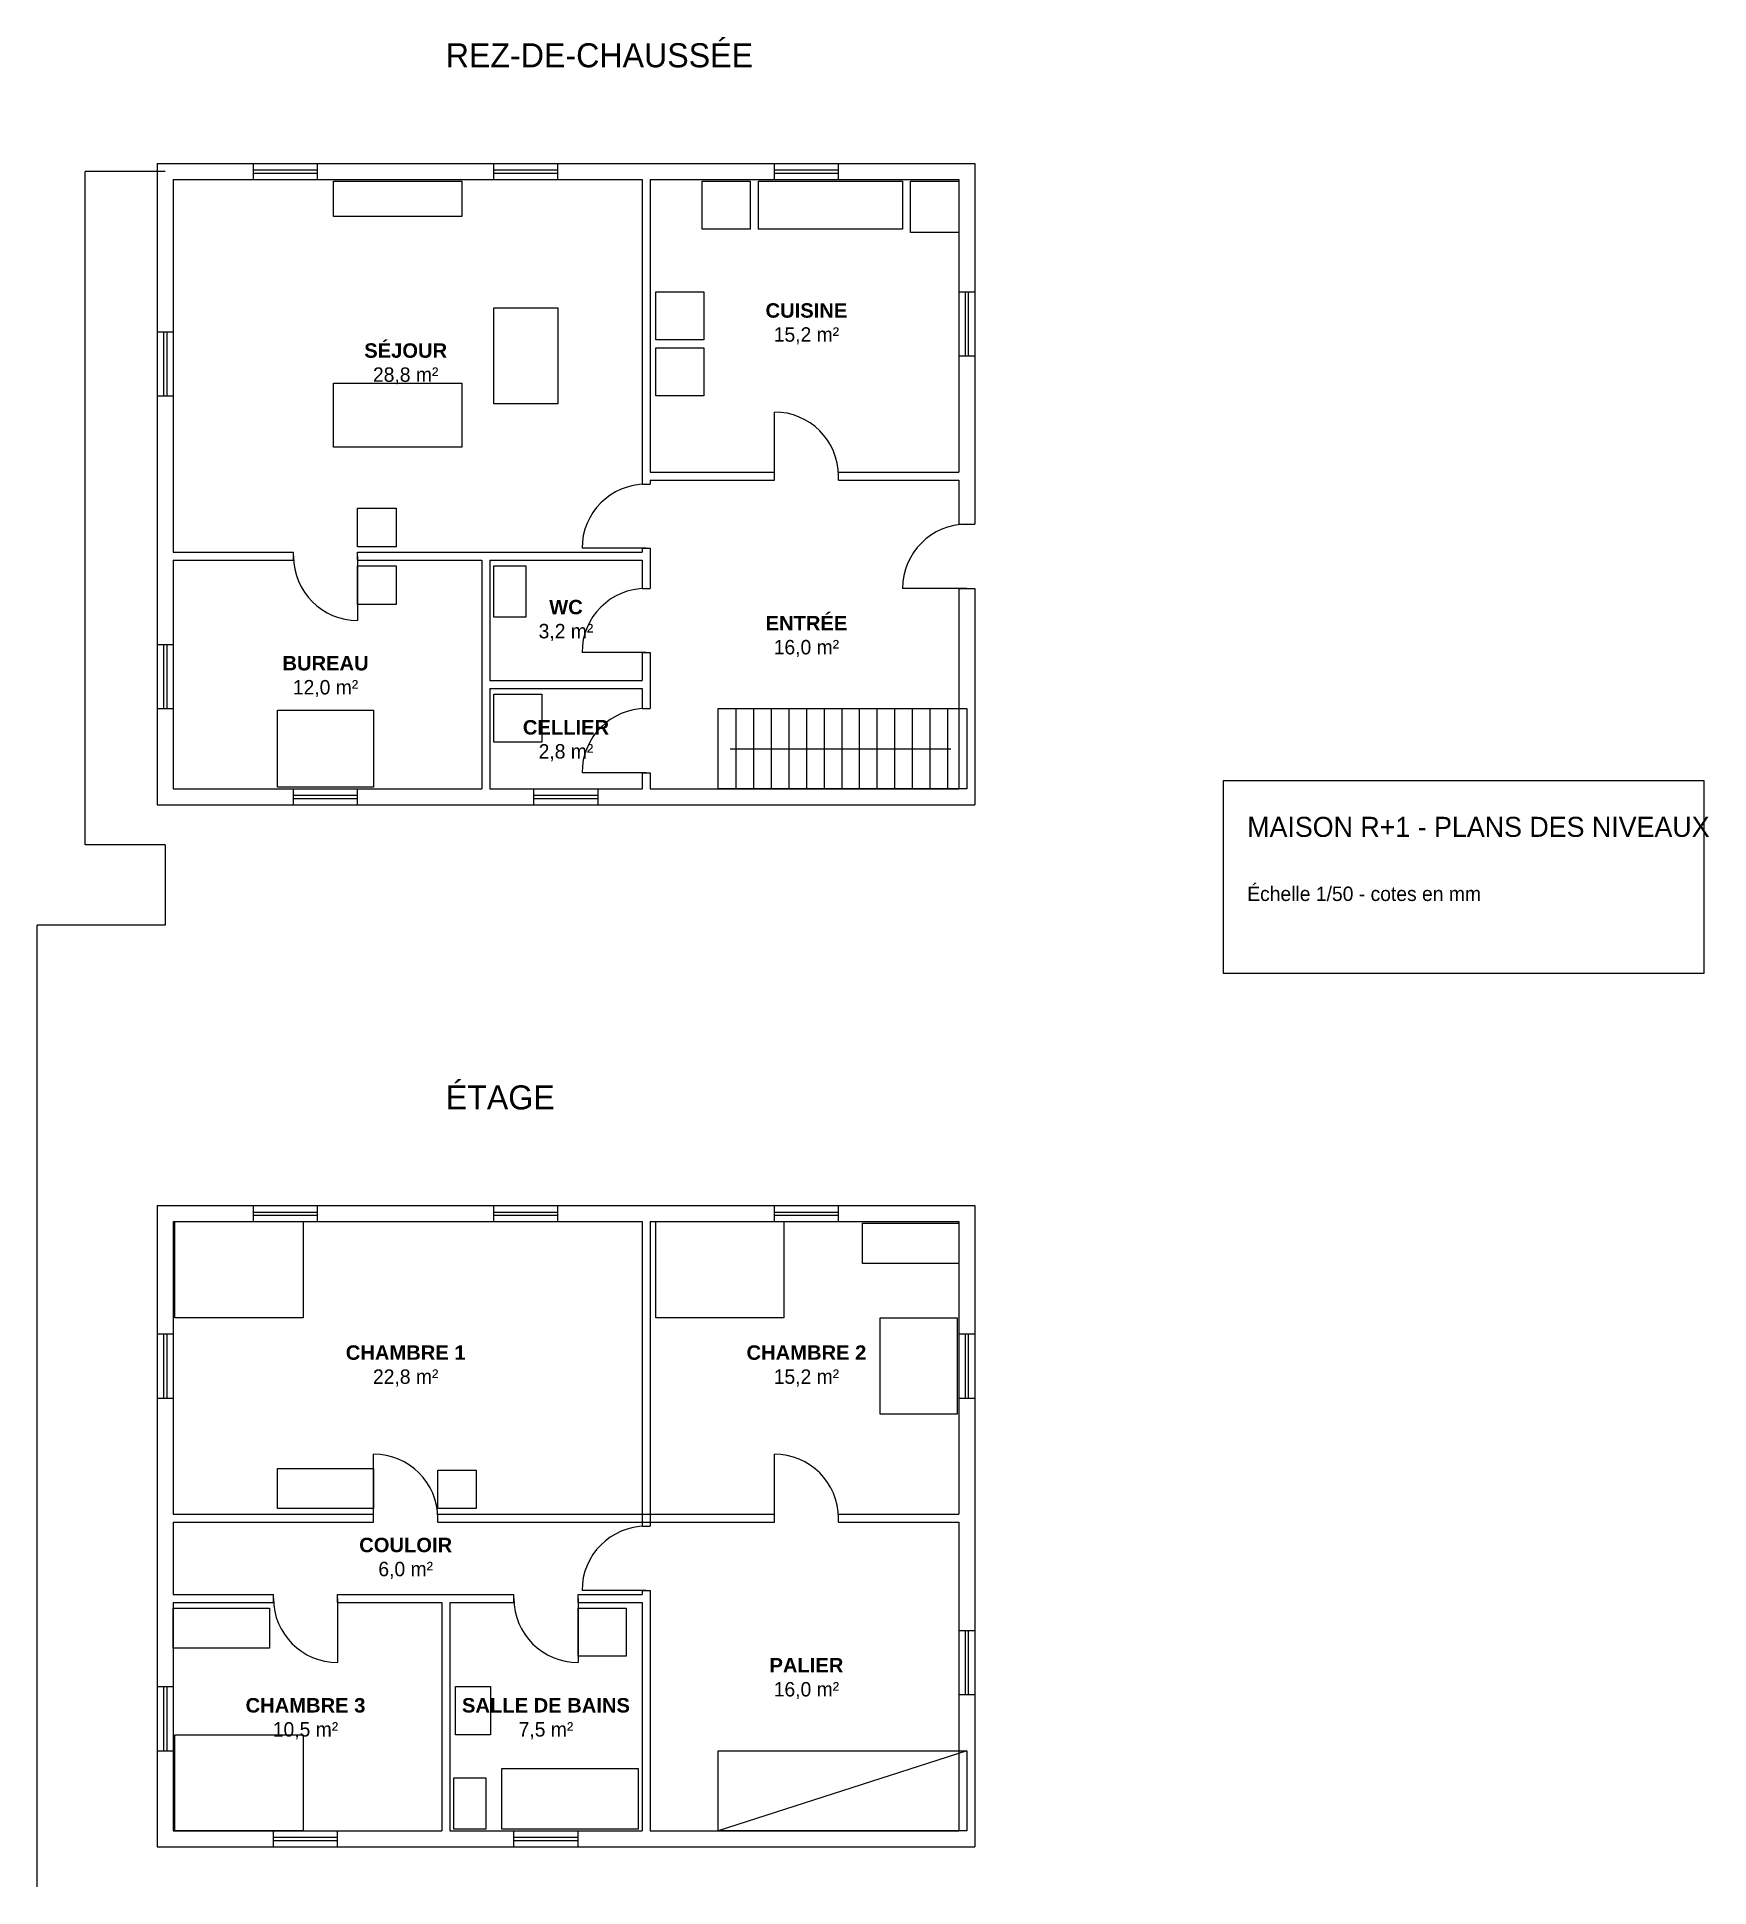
# Model space of a CAD drawing. Header units: millimetres. Extents: x -1600 to 19261, y -13000 to 10078.
import ezdxf

# ---------------------------------------------------------------- set-up
doc = ezdxf.new("R2010")
doc.units = ezdxf.units.MM
for name, color, linetype in [('A-CARTOUCHE', 7, 'Continuous'), ('A-CLOISONS', 8, 'Continuous'), ('A-COTATION', 4, 'Continuous'), ('A-ESCALIER', 6, 'Continuous'), ('A-MENUISERIES', 30, 'Continuous'), ('A-MOBILIER', 9, 'Continuous'), ('A-MURS', 7, 'Continuous'), ('A-TEXTES', 3, 'Continuous')]:
    doc.layers.add(name, color=color, linetype=linetype)
doc.styles.add('OpenSansCondensed-Light', font='OpenSansCondensed-Light.ttf')
doc.dimstyles.new('EZDXF', dxfattribs={"dimtxt": 0.25, "dimasz": 0.175, "dimexe": 0.375, "dimexo": 0.125, "dimgap": 0.1, "dimtad": 1, "dimlfac": 100, "dimzin": 12, "dimdsep": 46, "dimtxsty": 'OpenSansCondensed-Light', "dimblk": 'ARCHTICK', "dimcen": 2.5, "dimazin": 3, "dimtfac": 0.5, "dimtmove": 2, "dimatfit": 3})

# ---------------------------------------------------------------- blocks, each defined once
blk = doc.blocks.new('PORTE_80')
blk.add_line((-400, 0), (-400, 800))
blk.add_arc((-400, 0), 800, 0, 90)
blk = doc.blocks.new('FENETRE_80')
for p, q in [((-400, 100), (400, 100)), ((-400, -100), (-400, 100)), ((-400, 20), (400, 20)), ((400, -100), (400, 100)), ((-400, -20), (400, -20)), ((-400, -100), (400, -100))]:
    blk.add_line(p, q)
blk = doc.blocks.new('_ARCHTICK')
at = {"color": 0, "linetype": 'BYBLOCK', "const_width": 0.15}
blk.add_lwpolyline([(-0.5, -0.5), (0.5, 0.5)], dxfattribs=at)

msp = doc.modelspace()

# ---------------------------------------------------------------- linework, layer by layer
at = {"layer": 'A-CARTOUCHE'}
msp.add_lwpolyline([(13200, -1600), (19200, -1600), (19200, 800), (13200, 800)], close=True, dxfattribs=at)
at = {"layer": 'A-CLOISONS'}
for p, q in [((5950, 8300), (5950, 4500)), ((6050, 8300), (6050, 4650)), ((6050, 4650), (7600, 4650)), ((7600, 4550), (7600, 4650)), ((8400, 4650), (9900, 4650)), ((8400, 4550), (8400, 4650)), ((5950, 4500), (6050, 4500)), ((6050, 4550), (7600, 4550)), ((6050, 4550), (6050, 4500)), ((8400, 4550), (9900, 4550)), ((5950, 3700), (5950, 3650)), ((5950, 3700), (6050, 3700)), ((6050, 3700), (6050, 3200)), ((100, 3650), (1600, 3650)), ((100, 3550), (1600, 3550)), ((1600, 3550), (1600, 3650)), ((2400, 3650), (5950, 3650)), ((2400, 3550), (2400, 3650)), ((2400, 3550), (3950, 3550)), ((3950, 3550), (3950, 700)), ((4050, 3550), (5950, 3550)), ((4050, 3550), (4050, 2050)), ((5950, 3550), (5950, 3200)), ((5950, 3200), (6050, 3200)), ((5950, 2400), (5950, 2050)), ((5950, 2400), (6050, 2400)), ((6050, 2400), (6050, 1700)), ((4050, 2050), (5950, 2050)), ((4050, 1950), (5950, 1950)), ((4050, 1950), (4050, 700)), ((5950, 1950), (5950, 1700)), ((5950, 1700), (6050, 1700)), ((5950, 900), (5950, 700)), ((5950, 900), (6050, 900)), ((6050, 900), (6050, 700)), ((5950, -4700), (5950, -8500)), ((6050, -4700), (6050, -8500)), ((100, -8350), (2600, -8350)), ((100, -8450), (2600, -8450)), ((2600, -8450), (2600, -8350)), ((3400, -8350), (7600, -8350)), ((3400, -8450), (3400, -8350)), ((3400, -8450), (7600, -8450)), ((5950, -8500), (6050, -8500)), ((7600, -8450), (7600, -8350)), ((8400, -8350), (9900, -8350)), ((8400, -8450), (8400, -8350)), ((8400, -8450), (9900, -8450)), ((100, -9350), (1350, -9350)), ((100, -9450), (1350, -9450)), ((1350, -9450), (1350, -9350)), ((2150, -9350), (4350, -9350)), ((2150, -9450), (2150, -9350)), ((2150, -9450), (3450, -9450)), ((3450, -9450), (3450, -12300)), ((3550, -9450), (4350, -9450)), ((3550, -9450), (3550, -12300)), ((4350, -9450), (4350, -9350)), ((5150, -9350), (5950, -9350)), ((5150, -9450), (5150, -9350)), ((5150, -9450), (5950, -9450)), ((5950, -9300), (5950, -9350)), ((5950, -9300), (6050, -9300)), ((5950, -9450), (5950, -12300)), ((6050, -9300), (6050, -12300))]:
    msp.add_line(p, q, dxfattribs=at)
at = {"layer": 'A-ESCALIER'}
for p, q in [((7120, 1700), (7120, 700)), ((7340, 1700), (7340, 700)), ((7560, 1700), (7560, 700)), ((7780, 1700), (7780, 700)), ((8000, 1700), (8000, 700)), ((8220, 1700), (8220, 700)), ((8440, 1700), (8440, 700)), ((8660, 1700), (8660, 700)), ((8880, 1700), (8880, 700)), ((9100, 1700), (9100, 700)), ((9320, 1700), (9320, 700)), ((9540, 1700), (9540, 700)), ((9760, 1700), (9760, 700)), ((7050, 1200), (9800, 1200)), ((10000, -11300), (6900, -12300))]:
    msp.add_line(p, q, dxfattribs=at)
for points in [[(10000, 1700), (10000, 700), (6900, 700), (6900, 1700)], [(10000, -11300), (10000, -12300), (6900, -12300), (6900, -11300)]]:
    msp.add_lwpolyline(points, close=True, dxfattribs=at)
at = {"layer": 'A-MOBILIER'}
for points in [[(2100, 8280), (3700, 8280), (3700, 7840), (2100, 7840)], [(6700, 8280), (7300, 8280), (7300, 7680), (6700, 7680)], [(7400, 8280), (9200, 8280), (9200, 7680), (7400, 7680)], [(9300, 8280), (9900, 8280), (9900, 7640), (9300, 7640)], [(4900, 6700), (4900, 5500), (4100, 5500), (4100, 6700)], [(6120, 6300), (6120, 6900), (6720, 6900), (6720, 6300)], [(6120, 5600), (6120, 6200), (6720, 6200), (6720, 5600)], [(3700, 4960), (2100, 4960), (2100, 5760), (3700, 5760)], [(2880, 3720), (2400, 3720), (2400, 4200), (2880, 4200)], [(2400, 3480), (2880, 3480), (2880, 3000), (2400, 3000)], [(4100, 3480), (4500, 3480), (4500, 2840), (4100, 2840)], [(4100, 1880), (4700, 1880), (4700, 1280), (4100, 1280)], [(2600, 720), (1400, 720), (1400, 1680), (2600, 1680)], [(120, -5900), (120, -4700), (1720, -4700), (1720, -5900)], [(6120, -5900), (6120, -4700), (7720, -4700), (7720, -5900)], [(8700, -4720), (9900, -4720), (9900, -5220), (8700, -5220)], [(9880, -5900), (9880, -7100), (8920, -7100), (8920, -5900)], [(2600, -8280), (1400, -8280), (1400, -7780), (2600, -7780)], [(3880, -8280), (3400, -8280), (3400, -7800), (3880, -7800)], [(100, -9520), (1300, -9520), (1300, -10020), (100, -10020)], [(5150, -9520), (5750, -9520), (5750, -10120), (5150, -10120)], [(3620, -11100), (3620, -10500), (4060, -10500), (4060, -11100)], [(120, -12300), (120, -11100), (1720, -11100), (1720, -12300)], [(5900, -12280), (4200, -12280), (4200, -11520), (5900, -11520)], [(4000, -12280), (3600, -12280), (3600, -11640), (4000, -11640)]]:
    msp.add_lwpolyline(points, close=True, dxfattribs=at)
at = {"layer": 'A-MURS'}
for p, q in [((-100, 8500), (1100, 8500)), ((-100, 8500), (-100, 6400)), ((1900, 8500), (4100, 8500)), ((4900, 8500), (7600, 8500)), ((8400, 8500), (10100, 8500)), ((10100, 8500), (10100, 6900)), ((100, 8300), (1100, 8300)), ((100, 8300), (100, 6400)), ((1900, 8300), (4100, 8300)), ((4900, 8300), (5950, 8300)), ((6050, 8300), (7600, 8300)), ((8400, 8300), (9900, 8300)), ((9900, 8300), (9900, 6900)), ((9900, 6100), (9900, 4650)), ((10100, 6100), (10100, 4000)), ((-100, 5600), (-100, 2500)), ((100, 5600), (100, 3650)), ((9900, 4550), (9900, 4000)), ((9900, 4000), (10100, 4000)), ((100, 3550), (100, 2500)), ((9900, 3200), (9900, 700)), ((9900, 3200), (10100, 3200)), ((10100, 3200), (10100, 500)), ((-100, 1700), (-100, 500)), ((100, 1700), (100, 700)), ((100, 700), (1600, 700)), ((2400, 700), (3950, 700)), ((4050, 700), (4600, 700)), ((5400, 700), (5950, 700)), ((6050, 700), (9900, 700)), ((-100, 500), (1600, 500)), ((2400, 500), (4600, 500)), ((5400, 500), (10100, 500)), ((-100, -4500), (1100, -4500)), ((-100, -4500), (-100, -6100)), ((1900, -4500), (4100, -4500)), ((4900, -4500), (7600, -4500)), ((8400, -4500), (10100, -4500)), ((10100, -4500), (10100, -6100)), ((100, -4700), (1100, -4700)), ((100, -4700), (100, -6100)), ((1900, -4700), (4100, -4700)), ((4900, -4700), (5950, -4700)), ((6050, -4700), (7600, -4700)), ((8400, -4700), (9900, -4700)), ((9900, -4700), (9900, -6100)), ((-100, -6900), (-100, -10500)), ((100, -6900), (100, -8350)), ((9900, -6900), (9900, -8350)), ((10100, -6900), (10100, -9800)), ((100, -8450), (100, -9350)), ((9900, -8450), (9900, -9800)), ((100, -9450), (100, -10500)), ((9900, -10600), (9900, -12300)), ((10100, -10600), (10100, -12500)), ((-100, -11300), (-100, -12500)), ((100, -11300), (100, -12300)), ((100, -12300), (1350, -12300)), ((2150, -12300), (3450, -12300)), ((3550, -12300), (4350, -12300)), ((5150, -12300), (5950, -12300)), ((6050, -12300), (9900, -12300)), ((-100, -12500), (1350, -12500)), ((2150, -12500), (4350, -12500)), ((5150, -12500), (10100, -12500))]:
    msp.add_line(p, q, dxfattribs=at)

# ---------------------------------------------------------------- block references
at = {"layer": 'A-MENUISERIES'}
for name, p in [('FENETRE_80', (1500, 8400)), ('FENETRE_80', (4500, 8400)), ('FENETRE_80', (8000, 8400)), ('PORTE_80', (8000, 4600)), ('FENETRE_80', (2000, 600)), ('FENETRE_80', (5000, 600)), ('FENETRE_80', (1500, -4600)), ('FENETRE_80', (4500, -4600)), ('FENETRE_80', (8000, -4600)), ('PORTE_80', (3000, -8400)), ('PORTE_80', (8000, -8400)), ('FENETRE_80', (1750, -12400)), ('FENETRE_80', (4750, -12400))]:
    msp.add_blockref(name, p, dxfattribs=at)
for name, p, rotation in [('FENETRE_80', (10000, 6500), -90), ('FENETRE_80', (0, 6000), -90), ('PORTE_80', (6000, 4100), -270), ('PORTE_80', (10000, 3600), -270), ('PORTE_80', (2000, 3600), -180), ('PORTE_80', (6000, 2800), -270), ('FENETRE_80', (0, 2100), -90), ('PORTE_80', (6000, 1300), -270), ('FENETRE_80', (0, -6500), -90), ('FENETRE_80', (10000, -6500), -90), ('PORTE_80', (6000, -8900), -270), ('PORTE_80', (1750, -9400), -180), ('PORTE_80', (4750, -9400), -180), ('FENETRE_80', (10000, -10200), -90), ('FENETRE_80', (0, -10900), -90)]:
    msp.add_blockref(name, p, dxfattribs=dict(at, rotation=rotation))

# ---------------------------------------------------------------- texts
at = {"layer": 'A-CARTOUCHE'}
for s, height, p in [('MAISON R+1 - PLANS DES NIVEAUX', 250, (13500, 100)), ('Échelle 1/50 - cotes en mm', 180, (13500, -700))]:
    msp.add_text(s, height=height, dxfattribs=at).set_placement(p)
at = {"layer": 'A-TEXTES'}
for s, p in [('REZ-DE-CHAUSSÉE', (3500, 9700)), ('ÉTAGE', (3500, -3300))]:
    msp.add_text(s, height=300, dxfattribs=at).set_placement(p)
at = {"layer": 'A-TEXTES', "char_height": 180, "attachment_point": 5}
for s, insert in [('{\\fArial|b1;CUISINE}\\P15,2 m²', (8000, 6500)), ('{\\fArial|b1;SÉJOUR}\\P28,8 m²', (3000, 6000)), ('{\\fArial|b1;WC}\\P3,2 m²', (5000, 2800)), ('{\\fArial|b1;ENTRÉE}\\P16,0 m²', (8000, 2600)), ('{\\fArial|b1;BUREAU}\\P12,0 m²', (2000, 2100)), ('{\\fArial|b1;CELLIER}\\P2,8 m²', (5000, 1300)), ('{\\fArial|b1;CHAMBRE 1}\\P22,8 m²', (3000, -6500)), ('{\\fArial|b1;CHAMBRE 2}\\P15,2 m²', (8000, -6500)), ('{\\fArial|b1;COULOIR}\\P6,0 m²', (3000, -8900)), ('{\\fArial|b1;PALIER}\\P16,0 m²', (8000, -10400)), ('{\\fArial|b1;CHAMBRE 3}\\P10,5 m²', (1750, -10900)), ('{\\fArial|b1;SALLE DE BAINS}\\P7,5 m²', (4750, -10900))]:
    msp.add_mtext(s, dxfattribs=dict(at, insert=insert))

# ---------------------------------------------------------------- dimensions: what is measured, and where the dimension line sits
at = {"layer": 'A-COTATION'}
msp.add_linear_dim(base=(-1000, 0), p1=(0, 0), p2=(0, 8400), angle=90, dimstyle='EZDXF', dxfattribs=at).render()
msp.add_linear_dim(base=(0, -1000), p1=(0, 0), p2=(-1600, -13000), dimstyle='EZDXF', dxfattribs=at).render()

doc.saveas('drawing.dxf')
